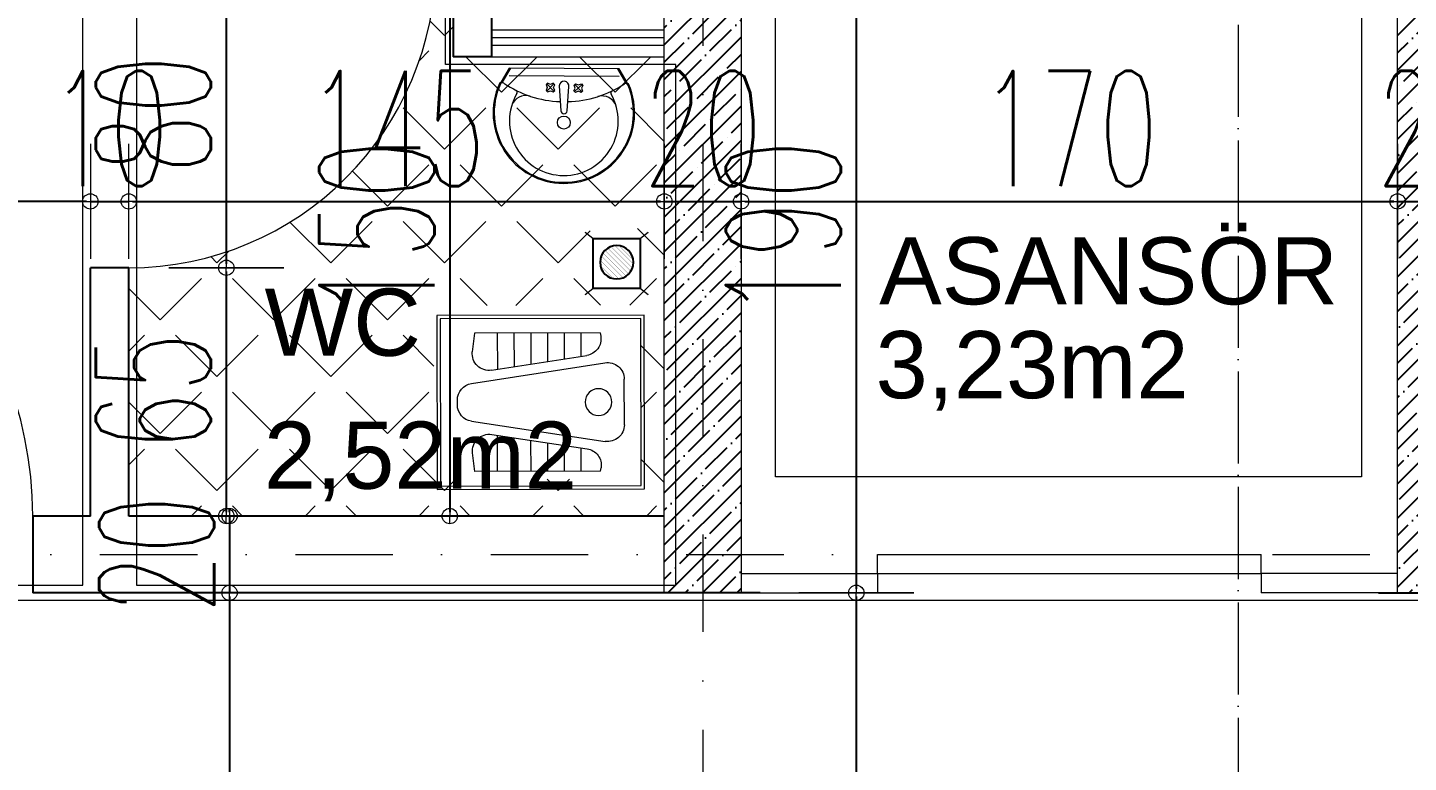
# Model space of a CAD drawing. Header units: millimetres. Extents: x -16104 to 67872, y -88009 to 12107.
# Drawn here: x 18950.9 to 19310.6, y -6313.7 to -6122.3 of the extents above; entities that cross this region are included whole.
import ezdxf

# ---------------------------------------------------------------- set-up
doc = ezdxf.new("R2010")
doc.units = ezdxf.units.MM
for name, pattern in [('ACAD_ISO04W100', [30, 24, -3, 0, -3]), ('ACAD_ISO07W100', [3, 0, -3]), ('DASHDOTX2', [50.8, 25.4, -12.7, 0, -12.7])]:
    doc.linetypes.add(name, pattern=pattern)
doc.layers.get('0').update_dxf_attribs({"color": 241})
for name, color, linetype, lineweight in [('AKS', 1, 'ACAD_ISO07W100', 5), ('akslar', 144, 'Continuous', 20), ('duvar', 123, 'Continuous', 25), ('emsal&kolon', 1, 'Continuous', 5), ('kapı', 3, 'Continuous', 5), ('OLCU', 54, 'Continuous', 13), ('pencere', 5, 'Continuous', 5), ('SıVA', 40, 'Continuous', 9), ('TARAMA', 8, 'Continuous', 15), ('tefriş', 30, 'Continuous', 5), ('ÖLÇÜ', 252, 'Continuous', 20)]:
    doc.layers.add(name, color=color, linetype=linetype, lineweight=lineweight)
doc.styles.add('DIM', font='Txttw.shx', dxfattribs={"width": 0.6})
doc.dimstyles.new('50', dxfattribs={"dimscale": 0, "dimtxt": 30, "dimasz": 1, "dimexe": 0, "dimexo": 2, "dimgap": 4, "dimtad": 1, "dimdec": 0, "dimzin": 0, "dimdsep": 46, "dimtxsty": 'DIM', "dimblk1": 'DOT', "dimblk2": 'DOT', "dimsah": 1, "dimcen": 1.5, "dimdle": 3, "dimse1": 1, "dimse2": 1, "dimclrd": 256, "dimclre": 9, "dimclrt": 256, "dimadec": 0, "dimazin": 0, "dimtfac": 0.24, "dimtdec": 0, "dimtix": 1, "dimtmove": 2, "dimatfit": 3, "dimldrblk": 'DOT', "dimfxl": 0, "dimtolj": 1, "dimtzin": 15, "dimarcsym": 0})

# ---------------------------------------------------------------- blocks, each defined once
blk = doc.blocks.new('DOT')
for p, q in [((0, 15), (0, -15)), ((-2, 0), (0, 0)), ((2, 0), (0, 0))]:
    blk.add_line(p, q)
blk.add_circle((0, 0), 2)
blk = doc.blocks.new('*D6494')
at = {"layer": 'Defpoints', "color": 0, "transparency": 16777216}
for p in [(19002.68, -6104.87), (19002.68, -6184.87), (19002.68, -6184.87)]:
    blk.add_point(p, dxfattribs=at)
at = {"layer": 'OLCU', "lineweight": -2, "transparency": 16777216}
blk.add_line((19002.68, -6105.87), (19002.68, -6183.87), dxfattribs=at)
for p, rotation in [((19002.68, -6104.87), 90), ((19002.68, -6184.87), 270)]:
    blk.add_blockref('DOT', p, dxfattribs=dict(at, rotation=rotation))
at = {"layer": 'OLCU', "transparency": 16777216, "insert": (18983.68, -6144.87), "char_height": 30, "attachment_point": 5, "rotation": 90, "style": 'DIM'}
blk.add_mtext('\\A1;80', dxfattribs=at)
blk = doc.blocks.new('*D6801')
at = {"layer": 'Defpoints', "color": 0, "transparency": 16777216}
for p in [(18977.26, -6184.87), (18977.26, -6249.56), (19002.68, -6249.56)]:
    blk.add_point(p, dxfattribs=at)
at = {"layer": 'OLCU', "lineweight": -2, "transparency": 16777216}
blk.add_line((19002.68, -6185.87), (19002.68, -6248.56), dxfattribs=at)
for p, rotation in [((19002.68, -6184.87), 90), ((19002.68, -6249.56), 270)]:
    blk.add_blockref('DOT', p, dxfattribs=dict(at, rotation=rotation))
at = {"layer": 'OLCU', "transparency": 16777216, "insert": (18983.68, -6217.22), "char_height": 30, "attachment_point": 5, "rotation": 90, "style": 'DIM'}
blk.add_mtext('\\A1;65', dxfattribs=at)
blk = doc.blocks.new('*D6495')
at = {"layer": 'Defpoints', "color": 0, "transparency": 16777216}
for p in [(19003.52, -6249.56), (19003.52, -6269.56), (19003.52, -6269.56)]:
    blk.add_point(p, dxfattribs=at)
at = {"layer": 'OLCU', "lineweight": -2, "transparency": 16777216}
for p, q in [((19003.52, -6248.56), (19003.52, -6247.56)), ((19003.52, -6249.56), (19003.52, -6269.56)), ((19003.52, -6270.56), (19003.52, -6271.56))]:
    blk.add_line(p, q, dxfattribs=at)
for p, rotation in [((19003.52, -6249.56), 270), ((19003.52, -6269.56), 90)]:
    blk.add_blockref('DOT', p, dxfattribs=dict(at, rotation=rotation))
at = {"layer": 'OLCU', "transparency": 16777216, "insert": (18984.52, -6259.56), "char_height": 30, "attachment_point": 5, "rotation": 90, "style": 'DIM'}
blk.add_mtext('\\A1;20', dxfattribs=at)
blk = doc.blocks.new('*D6496')
at = {"layer": 'Defpoints', "color": 0, "transparency": 16777216}
for p in [(19003.52, -6269.56), (19003.52, -6409.56), (19003.52, -6409.56)]:
    blk.add_point(p, dxfattribs=at)
at = {"layer": 'OLCU', "lineweight": -2, "transparency": 16777216}
blk.add_line((19003.52, -6270.56), (19003.52, -6408.56), dxfattribs=at)
for p, rotation in [((19003.52, -6269.56), 90), ((19003.52, -6409.56), 270)]:
    blk.add_blockref('DOT', p, dxfattribs=dict(at, rotation=rotation))
at = {"layer": 'OLCU', "transparency": 16777216, "insert": (18984.52, -6339.56), "char_height": 30, "attachment_point": 5, "rotation": 90, "style": 'DIM'}
blk.add_mtext('\\A1;140', dxfattribs=at)
blk = doc.blocks.new('*D6807')
at = {"layer": 'Defpoints', "color": 0, "transparency": 16777216}
for p in [(19166.76, -6079.87), (19166.76, -6269.56), (19167.6, -6269.56)]:
    blk.add_point(p, dxfattribs=at)
at = {"layer": 'OLCU', "lineweight": -2, "transparency": 16777216}
blk.add_line((19166.76, -6080.87), (19166.76, -6268.56), dxfattribs=at)
for p, rotation in [((19166.76, -6079.87), 90), ((19166.76, -6269.56), 270)]:
    blk.add_blockref('DOT', p, dxfattribs=dict(at, rotation=rotation))
at = {"layer": 'OLCU', "transparency": 16777216, "insert": (19147.76, -6174.72), "char_height": 30, "attachment_point": 5, "rotation": 90, "style": 'DIM'}
blk.add_mtext('\\A1;190', dxfattribs=at)
blk = doc.blocks.new('*D6502')
at = {"layer": 'Defpoints', "color": 0, "transparency": 16777216}
for p in [(19060.88, -6099.87), (19060.88, -6249.56), (19060.88, -6249.56)]:
    blk.add_point(p, dxfattribs=at)
at = {"layer": 'OLCU', "lineweight": -2, "transparency": 16777216}
blk.add_line((19060.88, -6100.87), (19060.88, -6248.56), dxfattribs=at)
for p, rotation in [((19060.88, -6099.87), 90), ((19060.88, -6249.56), 270)]:
    blk.add_blockref('DOT', p, dxfattribs=dict(at, rotation=rotation))
at = {"layer": 'OLCU', "transparency": 16777216, "insert": (19041.88, -6174.72), "char_height": 30, "attachment_point": 5, "rotation": 90, "style": 'DIM'}
blk.add_mtext('\\A1;150', dxfattribs=at)
blk = doc.blocks.new('*D6809')
at = {"layer": 'Defpoints', "color": 0, "transparency": 16777216}
for p in [(18977.27, -6167.58), (18967.26, -6184.87), (18977.27, -6184.87)]:
    blk.add_point(p, dxfattribs=at)
at = {"layer": 'OLCU', "lineweight": -2, "transparency": 16777216}
for p, q in [((18966.26, -6167.58), (18965.26, -6167.58)), ((18967.26, -6167.58), (18977.27, -6167.58)), ((18978.27, -6167.58), (18979.27, -6167.58))]:
    blk.add_line(p, q, dxfattribs=at)
blk.add_blockref('DOT', (18967.26, -6167.58), dxfattribs=at)
at = {"layer": 'OLCU', "lineweight": -2, "transparency": 16777216, "rotation": 180}
blk.add_blockref('DOT', (18977.27, -6167.58), dxfattribs=at)
at = {"layer": 'OLCU', "transparency": 16777216, "insert": (18972.26, -6148.58), "char_height": 30, "attachment_point": 5, "style": 'DIM'}
blk.add_mtext('\\A1;10', dxfattribs=at)
blk = doc.blocks.new('*D6504')
at = {"layer": 'Defpoints', "color": 0, "transparency": 16777216}
for p in [(18837.26, -6167.58), (18837.26, -6184.87), (18967.26, -6184.87)]:
    blk.add_point(p, dxfattribs=at)
at = {"layer": 'OLCU', "lineweight": -2, "transparency": 16777216}
blk.add_line((18966.26, -6167.58), (18838.26, -6167.58), dxfattribs=at)
at = {"layer": 'OLCU', "lineweight": -2, "transparency": 16777216, "rotation": 180}
blk.add_blockref('DOT', (18837.26, -6167.58), dxfattribs=at)
at = {"layer": 'OLCU', "lineweight": -2, "transparency": 16777216}
blk.add_blockref('DOT', (18967.26, -6167.58), dxfattribs=at)
at = {"layer": 'OLCU', "transparency": 16777216, "insert": (18902.26, -6148.58), "char_height": 30, "attachment_point": 5, "style": 'DIM'}
blk.add_mtext('\\A1;130', dxfattribs=at)
blk = doc.blocks.new('*D6511')
at = {"layer": 'Defpoints', "color": 0, "transparency": 16777216}
for p in [(18977.27, -6167.58), (19116.76, -6167.58), (19116.76, -6167.58)]:
    blk.add_point(p, dxfattribs=at)
at = {"layer": 'OLCU', "lineweight": -2, "transparency": 16777216}
blk.add_line((18978.27, -6167.58), (19115.76, -6167.58), dxfattribs=at)
at = {"layer": 'OLCU', "lineweight": -2, "transparency": 16777216, "rotation": 180}
blk.add_blockref('DOT', (18977.27, -6167.58), dxfattribs=at)
at = {"layer": 'OLCU', "lineweight": -2, "transparency": 16777216}
blk.add_blockref('DOT', (19116.76, -6167.58), dxfattribs=at)
at = {"layer": 'OLCU', "transparency": 16777216, "insert": (19047.01, -6148.58), "char_height": 30, "attachment_point": 5, "style": 'DIM'}
blk.add_mtext('\\A1;145', dxfattribs=at)
blk = doc.blocks.new('*D6810')
at = {"layer": 'Defpoints', "color": 0, "transparency": 16777216}
for p in [(19116.76, -6167.58), (19136.76, -6167.58), (19136.76, -6167.58)]:
    blk.add_point(p, dxfattribs=at)
at = {"layer": 'OLCU', "lineweight": -2, "transparency": 16777216}
for p, q in [((19115.76, -6167.58), (19114.76, -6167.58)), ((19116.76, -6167.58), (19136.76, -6167.58)), ((19137.76, -6167.58), (19138.76, -6167.58))]:
    blk.add_line(p, q, dxfattribs=at)
blk.add_blockref('DOT', (19116.76, -6167.58), dxfattribs=at)
at = {"layer": 'OLCU', "lineweight": -2, "transparency": 16777216, "rotation": 180}
blk.add_blockref('DOT', (19136.76, -6167.58), dxfattribs=at)
at = {"layer": 'OLCU', "transparency": 16777216, "insert": (19126.76, -6148.58), "char_height": 30, "attachment_point": 5, "style": 'DIM'}
blk.add_mtext('\\A1;20', dxfattribs=at)
blk = doc.blocks.new('*D6512')
at = {"layer": 'Defpoints', "color": 0, "transparency": 16777216}
for p in [(19136.76, -6167.58), (19307.76, -6167.58), (19307.76, -6167.58)]:
    blk.add_point(p, dxfattribs=at)
at = {"layer": 'OLCU', "lineweight": -2, "transparency": 16777216}
blk.add_line((19137.76, -6167.58), (19306.76, -6167.58), dxfattribs=at)
at = {"layer": 'OLCU', "lineweight": -2, "transparency": 16777216, "rotation": 180}
blk.add_blockref('DOT', (19136.76, -6167.58), dxfattribs=at)
at = {"layer": 'OLCU', "lineweight": -2, "transparency": 16777216}
blk.add_blockref('DOT', (19307.76, -6167.58), dxfattribs=at)
at = {"layer": 'OLCU', "transparency": 16777216, "insert": (19222.26, -6148.58), "char_height": 30, "attachment_point": 5, "style": 'DIM'}
blk.add_mtext('\\A1;170', dxfattribs=at)
blk = doc.blocks.new('*D6811')
at = {"layer": 'Defpoints', "color": 0, "transparency": 16777216}
for p in [(19307.76, -6167.58), (19327.76, -6167.58), (19327.76, -6167.58)]:
    blk.add_point(p, dxfattribs=at)
at = {"layer": 'OLCU', "lineweight": -2, "transparency": 16777216}
for p, q in [((19306.76, -6167.58), (19305.76, -6167.58)), ((19307.76, -6167.58), (19327.76, -6167.58)), ((19328.76, -6167.58), (19329.76, -6167.58))]:
    blk.add_line(p, q, dxfattribs=at)
blk.add_blockref('DOT', (19307.76, -6167.58), dxfattribs=at)
at = {"layer": 'OLCU', "lineweight": -2, "transparency": 16777216, "rotation": 180}
blk.add_blockref('DOT', (19327.76, -6167.58), dxfattribs=at)
at = {"layer": 'OLCU', "transparency": 16777216, "insert": (19317.76, -6148.58), "char_height": 30, "attachment_point": 5, "style": 'DIM'}
blk.add_mtext('\\A1;20', dxfattribs=at)
blk = doc.blocks.new('*D6725')
at = {"layer": 'Defpoints', "color": 0, "transparency": 16777216}
for p in [(19166.76, -6269.56), (19166.76, -6421.56), (19167.6, -6421.56)]:
    blk.add_point(p, dxfattribs=at)
at = {"layer": 'OLCU', "lineweight": -2, "transparency": 16777216}
blk.add_line((19166.76, -6270.56), (19166.76, -6420.56), dxfattribs=at)
for p, rotation in [((19166.76, -6269.56), 90), ((19166.76, -6421.56), 270)]:
    blk.add_blockref('DOT', p, dxfattribs=dict(at, rotation=rotation))
at = {"layer": 'OLCU', "transparency": 16777216, "insert": (19147.76, -6345.56), "char_height": 30, "attachment_point": 5, "rotation": 90, "style": 'DIM'}
blk.add_mtext('\\A1;152', dxfattribs=at)
blk = doc.blocks.new('hela taşı')
for p, q in [((2105.67, 990.71), (2105.67, 1042.71)), ((2105.67, 1042.71), (2167.67, 1042.71)), ((2106.67, 991.71), (2106.67, 1041.71)), ((2106.67, 1041.71), (2166.67, 1041.71)), ((2166.67, 1041.71), (2166.67, 991.71)), ((2167.67, 1042.71), (2167.67, 990.71)), ((2118.79, 1037.37), (2118.63, 1036.38)), ((2118.79, 1037.37), (2156.43, 1037.37)), ((2124.59, 1037.37), (2124.59, 1030.41)), ((2129.59, 1037.37), (2129.59, 1029.65)), ((2134.59, 1037.37), (2134.59, 1028.88)), ((2139.59, 1037.37), (2139.59, 1028.11)), ((2144.59, 1037.37), (2144.59, 1027.35)), ((2149.59, 1037.37), (2149.59, 1026.58)), ((2156.43, 1037.37), (2157.06, 1031.82)), ((2157.33, 1022.36), (2117.42, 1028.48)), ((2151.33, 1026.32), (2122.82, 1030.68)), ((2111.67, 1009.89), (2111.67, 1023.53)), ((2161.57, 1016), (2161.57, 1017.42)), ((2157.33, 1011.06), (2117.42, 1004.95)), ((2151.33, 1007.11), (2122.82, 1002.74)), ((2129.59, 996.05), (2129.59, 1003.77)), ((2134.59, 996.05), (2134.59, 1004.54)), ((2139.59, 996.05), (2139.59, 1005.31)), ((2144.59, 996.05), (2144.59, 1006.07)), ((2149.59, 996.05), (2149.59, 1006.84)), ((2124.59, 996.05), (2124.59, 1003.01)), ((2156.43, 996.05), (2157.06, 1001.61)), ((2118.79, 996.05), (2118.63, 997.04)), ((2118.79, 996.05), (2156.43, 996.05)), ((2166.67, 991.71), (2106.67, 991.71)), ((2167.67, 990.71), (2105.67, 990.71))]:
    blk.add_line(p, q)
blk.add_circle((2119.38, 1016.71), 4)
for centre, start, end in [((2123.58, 1035.63), 171.289, 261.289), ((2116.67, 1023.53), 81.289, 180), ((2152.09, 1031.26), 261.289, 6.4139), ((2156.57, 1017.42), 0, 81.289), ((2156.57, 1016), 278.711, 360), ((2116.67, 1009.89), 180, 278.711), ((2152.09, 1002.16), 353.5861, 98.711), ((2123.58, 997.8), 98.711, 188.711)]:
    blk.add_arc(centre, 5, start, end)
blk = doc.blocks.new('lavabo')
at = {"layer": 'tefriş', "linetype": 'Continuous'}
for p, q in [((-22.77, -4.94), (-19.92, 0)), ((-22.43, -5.14), (-19.46, 0)), ((-19.92, 0), (19.92, 0)), ((19.46, 0), (22.43, -5.14)), ((19.92, 0), (22.77, -4.94)), ((19.92, -2.7), (-19.92, -2.7)), ((-6.25, -5.54), (-6.77, -6.08)), ((-6.77, -6.08), (-6.31, -7.1)), ((-6.31, -7.1), (-6.71, -8.15)), ((-6.71, -8.15), (-6.17, -8.66)), ((-6.51, -5.81), (-3.84, -8.34)), ((-6.44, -8.41), (-3.91, -5.74)), ((-5.2, -5.94), (-6.25, -5.54)), ((-6.17, -8.66), (-5.15, -8.21)), ((-4.18, -5.48), (-5.2, -5.94)), ((-5.15, -8.21), (-4.1, -8.61)), ((-3.64, -6), (-4.18, -5.48)), ((-4.1, -8.61), (-3.58, -8.07)), ((-4.04, -7.04), (-3.64, -6)), ((-3.58, -8.07), (-4.04, -7.04)), ((-1.17, -15.33), (-1.76, -6.54)), ((1.76, -6.26), (1.14, -15.33)), ((3.38, -5.9), (3.91, -5.38)), ((3.81, -6.94), (3.38, -5.9)), ((3.38, -7.98), (3.81, -6.94)), ((3.91, -8.51), (3.38, -7.98)), ((6.25, -8.24), (3.65, -5.64)), ((6.25, -5.64), (3.65, -8.24)), ((3.91, -5.38), (4.95, -5.81)), ((4.95, -8.08), (3.91, -8.51)), ((4.95, -5.81), (5.99, -5.38)), ((5.99, -8.51), (4.95, -8.08)), ((5.99, -5.38), (6.51, -5.9)), ((6.51, -7.98), (5.99, -8.51)), ((6.51, -5.9), (6.08, -6.94)), ((6.08, -6.94), (6.51, -7.98))]:
    blk.add_line(p, q, dxfattribs=at)
at = {"layer": 'tefriş', "linetype": 'Continuous', "extrusion": (0, 0, -1)}
for centre, major_axis, ratio, start_param, end_param in [((-23.47, -4.54), (-0.566, 0.566), 1, 2.879793, 3.399519), ((0, -6.4), (-1.25, -1.25), 1, 0.7034, 3.844992), ((23.47, -4.54), (-0.566, -0.566), 1, 6.025259, 6.544985), ((0, -16), (-18.1, -18.1), 1, 5.497787, 7.48683), ((0, -16), (-17.82, -17.82), 1, 5.497787, 7.48683), ((-22.66, -5.93), (-0.566, -0.566), 1, 1.203644, 1.828723), ((-22.66, -5.93), (-0.283, 0.283), 1, -0.367152, 0.257926), ((-23.47, -4.54), (-0.849, -0.849), 1, 4.45059, 4.970315), ((-22.3, -6.09), (-0.566, -0.566), 1, 1.828723, 2.945097), ((-0.28, 26.67), (-27.35, -27.35), 1, 5.526576, 6.089571), ((0, -19.04), (-13.92, 13.92), 1, 3.926991, 6.023888), ((-13.8, -15.22), (-3.8, -3.8), 1, 1.128011, 2.639725), ((-17.71, -8.76), (-0.566, -0.566), 1, 2.805213, 4.453092), ((0, -16), (-18.1, -18.1), 1, 3.508745, 5.497787), ((0, -16), (-17.82, -17.82), 1, 3.508745, 5.497787), ((0, -19.04), (-13.92, 13.92), 1, 1.830093, 3.926991), ((0.28, 26.67), (-27.35, -27.35), 1, 4.906004, 5.469573), ((13.8, -15.22), (-3.8, -3.8), 1, 2.072664, 3.584378), ((17.71, -8.76), (-0.566, -0.566), 1, 0.259297, 1.907176), ((22.3, -6.09), (-0.566, 0.566), 1, 0.196496, 1.31287), ((23.47, -4.54), (-0.849, 0.849), 1, 4.454463, 4.974188), ((22.66, -5.93), (-0.283, 0.283), 1, 1.31287, 1.937948), ((22.66, -5.93), (-0.566, 0.566), 1, 1.31287, 1.937948), ((-0.01, -19.56), (0, 2.35), 0.991954, 1.570796326779968, 7.853981633959554), ((-0.01, -15.24), (-0.82, 0.82), 1, 2.438193, 5.415789)]:
    blk.add_ellipse(centre, major_axis=major_axis, ratio=ratio, start_param=start_param, end_param=end_param, dxfattribs=at)
blk = doc.blocks.new('A$C412C2498')
at = {"color": 5, "const_width": 0.6}
for points in [[(3.64, 24.29), (0.19, 27)], [(23.8, 24.29), (27.26, 27)], [(3.64, 2.95), (0.19, 0.24)], [(23.8, 2.95), (27.26, 0.24)]]:
    blk.add_lwpolyline(points, dxfattribs=at)
at = {"color": 5}
blk.add_lwpolyline([(23.8, 24.29), (3.64, 24.29), (3.64, 2.95), (23.8, 2.95)], close=True, dxfattribs=at)
at = {"const_width": 0.1}
for points in [[(6.68, 12.23), (14.63, 20.17)], [(6.76, 14.48), (12.37, 20.1)], [(7.15, 10.44), (16.41, 19.71)], [(7.89, 9.07), (17.79, 18.97)], [(8.8, 8), (18.86, 18.06)], [(9.96, 7.09), (19.77, 16.9)], [(11.26, 6.45), (20.41, 15.6)], [(13.03, 6.04), (20.82, 13.83)], [(14.77, 6.07), (20.78, 12.09)], [(17.41, 7.02), (19.84, 9.45)]]:
    blk.add_lwpolyline(points, dxfattribs=at)
blk.add_circle((13.74, 13.11), 7.12)
blk = doc.blocks.new('A$C5E2C1EC0')
at = {"xscale": 0.6105719971092185, "yscale": 0.6105719971092185, "zscale": 0.6105719971092185}
blk.add_blockref('A$C412C2498', (0, 0), dxfattribs=at)

msp = doc.modelspace()

# ---------------------------------------------------------------- hatches: boundary and pattern name
h = msp.add_hatch()
h.set_pattern_fill('ANSI35,_O', color=256)
h.set_pattern_definition([(45, (7205.1105, -17059.605), (-4.490128, 4.490128), []), (45, (7209.6007, -17059.605), (-4.490128, 4.490128), [7.9375, -1.5875, 0, -1.5875])])
h.paths.add_polyline_path([(19126.76, -6259.56), (19116.76, -6259.56), (19116.76, -6269.56), (19126.76, -6269.56)])
h.paths.add_polyline_path([(19136.76, -6259.56), (19126.76, -6259.56), (19126.76, -6269.56), (19136.76, -6269.56)])
h.paths.add_polyline_path([(19136.76, -6079.87), (19307.76, -6079.87), (19307.76, -6259.56), (19317.76, -6259.56), (19317.76, -6059.87), (19126.76, -6059.87), (19126.76, -6259.56), (19136.76, -6259.56)])
h.paths.add_polyline_path([(19126.76, -6059.87), (19116.76, -6059.87), (19116.76, -6259.56), (19126.76, -6259.56)])
h.paths.add_polyline_path([(19327.76, -6259.56), (19317.76, -6259.56), (19317.76, -6269.56), (19327.76, -6269.56)])
h.paths.add_polyline_path([(19317.76, -6259.56), (19307.76, -6259.56), (19307.76, -6269.56), (19317.76, -6269.56)])
h.paths.add_polyline_path([(19327.76, -6079.87), (19327.76, -6059.87), (19317.76, -6059.87), (19317.76, -6259.56), (19327.76, -6259.56)])
h.paths.add_polyline_path([(19125.26, -6203.65), (19125.26, -6145.79), (19170.26, -6145.79), (19170.26, -6203.65)], flags=9)
h.paths.add_polyline_path([(19104.69, -6126.08), (19148.83, -6126.08), (19148.83, -6171.08), (19104.69, -6171.08)], flags=9)
h.paths.add_polyline_path([(19295.69, -6126.08), (19339.83, -6126.08), (19339.83, -6171.08), (19295.69, -6171.08)], flags=9)
h.paths.add_polyline_path([(19069.67, -6085.07), (19139.51, -6083.68), (19139.15, -6065.92), (19069.32, -6067.31)], flags=9)
h.paths.add_polyline_path([(19070.41, -6117.88), (19125.14, -6116.79), (19124.82, -6100.41), (19070.08, -6101.5)], flags=9)
h.paths.add_polyline_path([(19322.93, -6118.3), (19377.66, -6117.21), (19377.33, -6100.82), (19322.6, -6101.91)], flags=9)
h.paths.add_polyline_path([(19315.24, -6085.05), (19385.07, -6083.67), (19384.72, -6065.9), (19314.88, -6067.29)], flags=9)
at = {"layer": 'TARAMA'}
h = msp.add_hatch(dxfattribs=at)
h.set_pattern_fill('ANGLE,_O', color=256, scale=3, angle=45)
h.set_pattern_definition([(135, (31239.413, -17059.605), (14.817423, 14.817423), [15.24, -5.715]), (45, (31239.413, -17059.605), (14.817423, -14.817423), [15.24, -5.715])])
h.paths.add_polyline_path([(19116.76, -6129.87), (19116.76, -6249.56), (19036.33, -6249.56), (19036.33, -6158.83, 0.187215), (19057.27, -6104.87), (19036.33, -6104.87), (19036.33, -6099.87), (19061.76, -6099.87), (19061.76, -6129.87), (19071.76, -6129.87)])
h.paths.add_polyline_path([(19097.46, -6171.67), (19097.46, -6184.69), (19109.77, -6184.69), (19109.77, -6171.67)], flags=16)
h.paths.add_polyline_path([(19099.28, -6178.31), (19104.04, -6173.55, -0.064205), (19105.12, -6173.8), (19099.53, -6179.39, -0.064205)], flags=0)
h.paths.add_polyline_path([(19056.7, -6194.73), (19056.82, -6240.03), (19110.84, -6239.89), (19110.72, -6194.59)], flags=16)
h.paths.add_polyline_path([(19057.58, -6195.6), (19057.69, -6239.16), (19109.96, -6239.02), (19109.85, -6195.46)], flags=0)
h.paths.add_polyline_path([(19072.47, -6199.34), (19072.49, -6208.74), (19094.26, -6205.34), (19094.25, -6199.28)], flags=0)
h.paths.add_polyline_path([(19072.54, -6225.94), (19072.56, -6235.34), (19094.34, -6235.28), (19094.32, -6229.22)], flags=0)
h.paths.add_polyline_path([(19036.33, -6158.83), (19036.33, -6249.56), (18989.26, -6249.56), (18977.26, -6249.56), (18977.26, -6184.87), (18977.27, -6184.87, 0.210663)])
edge = h.paths.add_edge_path(flags=16)
edge.add_ellipse((18984.92, -6203.89), major_axis=(0.407, 0.407), ratio=1, start_angle=255.3835, end_angle=285.1616)
edge.add_ellipse((18985.92, -6204.47), major_axis=(0.407, 0.407), ratio=1, start_angle=69.3472, end_angle=105.1616)
h.paths.add_polyline_path([(18987.48, -6216.08), (18986.73, -6216.4), (18985.98, -6216.09), (18985.61, -6216.48), (18985.92, -6217.22), (18985.62, -6217.97), (18986, -6218.35), (18986.74, -6218.03), (18987.49, -6218.34), (18987.87, -6217.95), (18987.55, -6217.21), (18987.86, -6216.46)], flags=16)
h.paths.add_polyline_path([(18987.59, -6223.35), (18986.85, -6223.69), (18986.1, -6223.4), (18985.73, -6223.79), (18986.06, -6224.53), (18985.78, -6225.29), (18986.17, -6225.65), (18986.91, -6225.32), (18987.66, -6225.61), (18988.03, -6225.21), (18987.7, -6224.48), (18987.98, -6223.72)], flags=16)
h.paths.add_polyline_path([(19036.33, -6099.87), (19036.33, -6104.87), (18977.26, -6104.87), (18977.26, -6099.87)])
h.paths.add_polyline_path([(19148.83, -6126.08), (19104.69, -6126.08), (19104.69, -6171.08), (19148.83, -6171.08)], flags=9)
h.paths.add_polyline_path([(19088.9, -6185.83), (19000.61, -6185.83), (19000.61, -6215.62), (19088.9, -6215.62)], flags=9)
h.paths.add_polyline_path([(19087.47, -6151.12), (19039.26, -6151.12), (19039.26, -6177.97), (19087.47, -6177.97)], flags=24)
h = msp.add_hatch(dxfattribs=at)
h.set_pattern_fill('ANGLE,_O', color=256, scale=3, angle=45)
h.set_pattern_definition([(45, (7205.11, -17059.605), (-14.817423, 14.817423), [15.24, -5.715]), (135, (7205.11, -17059.605), (-14.817423, -14.817423), [15.24, -5.715])])
h.paths.add_polyline_path([(19327.76, -6129.87), (19327.76, -6249.56), (19408.2, -6249.56), (19408.2, -6158.83, -0.187215), (19387.26, -6104.87), (19408.2, -6104.87), (19408.2, -6099.87), (19382.76, -6099.87), (19382.76, -6129.87), (19372.76, -6129.87)])
h.paths.add_polyline_path([(19347.06, -6171.67), (19347.06, -6184.69), (19334.75, -6184.69), (19334.75, -6171.67)], flags=16)
h.paths.add_polyline_path([(19345.27, -6177.87, -1), (19336.58, -6177.87, -1)], flags=0)
h.paths.add_polyline_path([(19387.82, -6194.73), (19387.7, -6240.03), (19333.69, -6239.89), (19333.81, -6194.59)], flags=16)
h.paths.add_polyline_path([(19386.95, -6195.6), (19386.83, -6239.16), (19334.56, -6239.02), (19334.67, -6195.46)], flags=0)
h.paths.add_polyline_path([(19372.06, -6199.34), (19372.03, -6208.74), (19350.26, -6205.34), (19350.28, -6199.28)], flags=0)
h.paths.add_polyline_path([(19371.99, -6225.94), (19371.96, -6235.34), (19350.18, -6235.28), (19350.2, -6229.22)], flags=0)
h.paths.add_polyline_path([(19467.26, -6184.87), (19467.26, -6184.87, -0.210663), (19408.2, -6158.83), (19408.2, -6249.56), (19455.26, -6249.56), (19467.26, -6249.56)])
h.paths.add_polyline_path([(19456.66, -6216.46), (19457.05, -6216.08), (19457.79, -6216.4), (19458.54, -6216.09), (19458.92, -6216.48), (19458.6, -6217.22), (19458.91, -6217.97), (19458.53, -6218.35), (19457.78, -6218.03), (19457.03, -6218.34), (19456.65, -6217.95), (19456.97, -6217.21)], flags=16)
h.paths.add_polyline_path([(19456.93, -6223.35), (19457.67, -6223.69), (19458.43, -6223.4), (19458.79, -6223.79), (19458.46, -6224.53), (19458.74, -6225.29), (19458.35, -6225.65), (19457.62, -6225.32), (19456.86, -6225.61), (19456.49, -6225.21), (19456.83, -6224.48), (19456.54, -6223.72)], flags=16)
h.paths.add_polyline_path([(19408.2, -6099.87), (19408.2, -6104.87), (19467.26, -6104.87), (19467.26, -6099.87)])
h.paths.add_polyline_path([(19295.69, -6126.08), (19339.83, -6126.08), (19339.83, -6171.08), (19295.69, -6171.08)], flags=9)
h.paths.add_polyline_path([(19355.62, -6185.83), (19443.91, -6185.83), (19443.91, -6215.62), (19355.62, -6215.62)], flags=9)
h.paths.add_polyline_path([(19357.05, -6151.12), (19405.27, -6151.12), (19405.27, -6177.97), (19357.05, -6177.97)], flags=24)

# ---------------------------------------------------------------- linework, layer by layer
at = {"layer": 'AKS', "color": 1, "linetype": 'ACAD_ISO04W100'}
msp.add_line((19266.24, -5369.07), (19266.24, -7691.51), dxfattribs=at)
at = {"layer": 'akslar', "linetype": 'DASHDOTX2'}
for p, q in [((19126.76, -5134.56), (19126.76, -7944.06)), ((17697.26, -6259.56), (20747.26, -6259.56))]:
    msp.add_line(p, q, dxfattribs=at)
at = {"layer": 'duvar'}
for p, q in [((19061.76, -6099.87), (19061.76, -6129.87)), ((19071.76, -6119.87), (19071.76, -6129.87)), ((19071.76, -6129.87), (19061.76, -6129.87)), ((18967.26, -6249.56), (18967.26, -6184.87)), ((18977.26, -6184.87), (18967.26, -6184.87)), ((18977.26, -6249.56), (18977.26, -6184.87)), ((18977.26, -6249.56), (18977.26, -6184.87)), ((18977.26, -6249.56), (18977.26, -6184.87)), ((18967.26, -6249.56), (18952.26, -6249.56)), ((18967.26, -6249.56), (18952.26, -6249.56)), ((18952.26, -6249.56), (18952.26, -6269.56)), ((19116.76, -6249.56), (18977.26, -6249.56)), ((19141.76, -6269.56), (18952.26, -6269.56)), ((19141.76, -6269.56), (18952.26, -6269.56)), ((19011.26, -6269.56), (18977.26, -6269.56)), ((19011.26, -6269.56), (18989.26, -6269.56)), ((19121.76, -6269.56), (19021.26, -6269.56)), ((19302.76, -6269.56), (19482.26, -6269.56)), ((19302.76, -6269.56), (19492.26, -6269.56))]:
    msp.add_line(p, q, dxfattribs=at)
at = {"layer": 'emsal&kolon'}
msp.add_lwpolyline([(19136.76, -6269.56), (19116.76, -6269.56), (19116.76, -6059.87), (19327.76, -6059.87), (19327.76, -6079.87), (19327.76, -6269.56), (19307.76, -6269.56), (19307.76, -6079.87), (19136.76, -6079.87), (19136.76, -6269.56)], dxfattribs=at)
at = {"layer": 'kapı'}
for p, q in [((19172.26, -6259.56), (19272.26, -6259.56)), ((19172.26, -6264.56), (19172.26, -6259.56)), ((19272.26, -6264.56), (19272.26, -6259.56)), ((19136.76, -6264.56), (19172.26, -6264.56)), ((19172.26, -6264.56), (19172.26, -6269.56)), ((19172.26, -6264.56), (19272.26, -6264.56)), ((19272.26, -6264.56), (19272.26, -6269.56)), ((19307.76, -6264.56), (19272.26, -6264.56)), ((19141.76, -6269.56), (19172.26, -6269.56)), ((19302.76, -6269.56), (19272.26, -6269.56))]:
    msp.add_line(p, q, dxfattribs=at)
for centre, radius, start, end in [((18977.27, -6104.87), 80, 270, 0), ((18852.26, -6249.56), 100, 0, 90)]:
    msp.add_arc(centre, radius, start, end, dxfattribs=at)
at = {"layer": 'pencere'}
for p, q in [((19071.76, -6122.87), (19116.76, -6122.87)), ((19071.76, -6124.87), (19116.76, -6124.87)), ((19071.76, -6126.87), (19116.76, -6126.87)), ((19071.76, -6129.87), (19116.76, -6129.87))]:
    msp.add_line(p, q, dxfattribs=at)
at = {"layer": 'SıVA'}
for points in [[(19005.26, -5921.87), (18867.26, -5921.87), (18777.26, -5921.87), (18642.26, -5921.87), (18552.26, -5921.87), (18344.26, -5921.87), (18344.26, -6047.87), (18732.26, -6047.87), (18839.26, -6047.87), (18839.26, -6267.56), (18965.26, -6267.56), (18965.26, -6087.87), (19005.26, -6087.87)], [(18979.26, -6101.87), (18979.27, -6184.87), (18979.27, -6267.56), (19119.76, -6267.56), (19119.76, -6131.87), (19059.76, -6131.87), (19059.76, -6101.87)], [(19595.26, -6547.56), (19595.26, -6271.56), (19482.26, -6271.56), (18952.26, -6271.56), (18849.26, -6271.56), (18849.26, -6547.56), (18967.26, -6547.56)]]:
    msp.add_lwpolyline(points, close=True, dxfattribs=at)
at = {"layer": 'ÖLÇÜ'}
msp.add_lwpolyline([(19145.76, -6107.15), (19298.38, -6107.15), (19298.38, -6239.37), (19145.76, -6239.37)], close=True, dxfattribs=at)

# ---------------------------------------------------------------- block references
at = {"ltscale": 50, "xscale": -1, "rotation": 180}
msp.add_blockref('A$C5E2C1EC0', (19095.97, -6175.44), dxfattribs=at)
at = {"layer": 'tefriş', "xscale": -0.7200000000257735, "yscale": 0.720000000030268, "zscale": 0.7200000000000002, "rotation": 359.6165226518136}
msp.add_blockref('lavabo', (19090.68, -6132.94), dxfattribs=at)
at = {"layer": 'tefriş', "lineweight": 25, "xscale": -0.8711999999906481, "yscale": 0.8712000000014086, "zscale": 0.8712000000000001, "rotation": 0.1493192762102069}
msp.add_blockref('hela taşı', (20948.32, -7100.8), dxfattribs=at)

# ---------------------------------------------------------------- texts
at = {"layer": 'emsal&kolon', "char_height": 17.5, "width": 1076.8413}
for s, insert, attachment_point in [('{\\fArial|b0|i0|c162|p34;ASANSÖR}', (19292.25, -6194.65), 9), ('{\\fArial|b0|i0|c162|p34;WC}', (19053.36, -6208.05), 9), ('{\\fArial|b0|i0|c162|p34;3,23m2}', (19253.32, -6222.11), 9), ('{\\fArial|b0|i0|c162|p34;2,52m2}', (19012.47, -6245.7), 7)]:
    msp.add_mtext(s, dxfattribs=dict(at, insert=insert, attachment_point=attachment_point))

# ---------------------------------------------------------------- dimensions: what is measured, and where the dimension line sits
at = {"layer": 'OLCU'}
for base, p1, p2, text, picture, middle in [((19166.76, -6269.56), (19166.76, -6079.87), (19167.6, -6269.56), '190', '*D6807', (19147.76, -6174.72)), ((19060.88, -6249.56), (19060.88, -6099.87), (19060.88, -6249.56), '150', '*D6502', (19041.88, -6174.72)), ((19003.52, -6409.56), (19003.52, -6269.56), (19003.52, -6409.56), '140', '*D6496', (18984.52, -6339.56)), ((19166.76, -6421.56), (19166.76, -6269.56), (19167.6, -6421.56), '152', '*D6725', (19147.76, -6345.56))]:
    dim = msp.add_linear_dim(base=base, p1=p1, p2=p2, angle=90, text=text, dimstyle='50', override={"dimscale": 1}, dxfattribs=at)
    dim.commit()
    dim.dimension.update_dxf_attribs({"geometry": picture, "text_midpoint": middle})
for base, p1, p2, picture, middle in [((19002.68, -6184.87), (19002.68, -6104.87), (19002.68, -6184.87), '*D6494', (18983.68, -6144.87)), ((19002.68, -6249.56), (18977.26, -6184.87), (18977.26, -6249.56), '*D6801', (18983.68, -6217.22)), ((19003.52, -6269.56), (19003.52, -6249.56), (19003.52, -6269.56), '*D6495', (18984.52, -6259.56))]:
    dim = msp.add_linear_dim(base=base, p1=p1, p2=p2, angle=90, dimstyle='50', override={"dimscale": 1}, dxfattribs=at)
    dim.commit()
    dim.dimension.update_dxf_attribs({"geometry": picture, "text_midpoint": middle})
for base, p1, p2, picture, middle in [((18837.26, -6167.58), (18967.26, -6184.87), (18837.26, -6184.87), '*D6504', (18902.26, -6148.58)), ((18977.27, -6167.58), (18967.26, -6184.87), (18977.27, -6184.87), '*D6809', (18972.26, -6148.58)), ((19136.76, -6167.58), (19116.76, -6167.58), (19136.76, -6167.58), '*D6810', (19126.76, -6148.58)), ((19327.76, -6167.58), (19307.76, -6167.58), (19327.76, -6167.58), '*D6811', (19317.76, -6148.58))]:
    dim = msp.add_linear_dim(base=base, p1=p1, p2=p2, dimstyle='50', override={"dimscale": 1}, dxfattribs=at)
    dim.commit()
    dim.dimension.update_dxf_attribs({"geometry": picture, "text_midpoint": middle})
for base, p1, p2, text, picture, middle in [((19116.76, -6167.58), (18977.27, -6167.58), (19116.76, -6167.58), '145', '*D6511', (19047.01, -6148.58)), ((19307.76, -6167.58), (19136.76, -6167.58), (19307.76, -6167.58), '170', '*D6512', (19222.26, -6148.58))]:
    dim = msp.add_linear_dim(base=base, p1=p1, p2=p2, text=text, dimstyle='50', override={"dimscale": 1}, dxfattribs=at)
    dim.commit()
    dim.dimension.update_dxf_attribs({"geometry": picture, "text_midpoint": middle})

doc.saveas('drawing.dxf')
